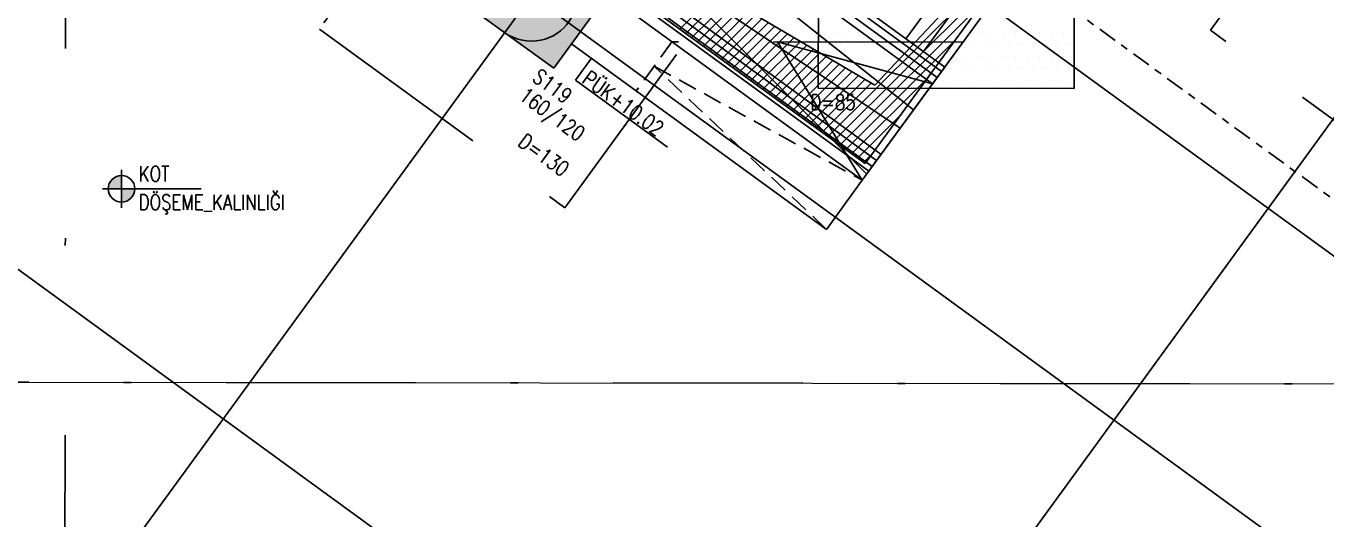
# Model space of a CAD drawing. Header units: millimetres. Extents: x 400382 to 401267, y 4543945 to 4544126.
# Drawn here: x 400719.53 to 400736.66, y 4544028.24 to 4544034.74 of the extents above; entities that cross this region are included whole.
import ezdxf
from ezdxf.enums import TextEntityAlignment as Align

# ---------------------------------------------------------------- set-up
doc = ezdxf.new("R2010")
doc.units = ezdxf.units.MM
for name, pattern in [('AKS', [3, 2.5, -0.25, 0, -0.25]), ('CENTER', [2, 1.25, -0.25, 0.25, -0.25]), ('CIZGI', [0.4, 0.25, -0.15]), ('DASHDOT2', [0.5, 0.25, -0.125, 0, -0.125]), ('HIDDEN', [0.375, 0.25, -0.125])]:
    doc.linetypes.add(name, pattern=pattern)
doc.layers.add('A-DETL', color=90, linetype='Continuous', lineweight=15)
for name, color, linetype in [('aks prota', 2, 'AKS'), ('boşluk prota', 2, 'Continuous'), ('boşluk taraması prota', 252, 'Continuous'), ('kesit prota', 1, 'Continuous'), ('kiriş prota', 6, 'Continuous'), ('kolon prota', 1, 'Continuous'), ('kolon tarama prota', 252, 'Continuous'), ('lkolon prota', 4, 'Continuous'), ('merdiven prota', 2, 'Continuous'), ('not prota', 2, 'Continuous'), ('perde prota', 1, 'Continuous'), ('PRT-AL-TUNEL_EKSENI', 14, 'DASHDOT2'), ('skesit prota', 7, 'Continuous'), ('st-s_level (kot)', 6, 'Continuous'), ('st-s_levelmark (kot işareti)', 4, 'Continuous'), ('st_s_ölçü', 4, 'Continuous'), ('temel prota', 6, 'Continuous'), ('tkolon prota', 6, 'Continuous'), ('tnot prota', 4, 'Continuous')]:
    doc.layers.add(name, color=color, linetype=linetype)
doc.styles.add('OLCU', font='romanstw.shx')
doc.styles.add('tkolon', font='romanstw.shx')
doc.styles.add('TNOT', font='romanstw.shx', dxfattribs={"width": 0.8, "height": 250})

msp = doc.modelspace()

# ---------------------------------------------------------------- hatches: boundary and pattern name
at = {"layer": 'kolon tarama prota'}
h = msp.add_hatch(color=256, dxfattribs=at)
h.dxf.hatch_style = 1
h.paths.add_polyline_path([(400803.72632, 4544009.33707), (400715.93468, 4544073.28909), (400690.79298, 4544038.77523), (400692.00541, 4544037.89203), (400705.8401, 4544027.81608), (400705.82967, 4544017.50939), (400720.00495, 4544017.49169), (400733.14296, 4544007.9252), (400805.78903, 4544007.83448)])
h.paths.add_polyline_path([(400733.45489, 4544009.92483), (400720.72959, 4544019.1908), (400707.52936, 4544019.20728), (400707.54135, 4544028.80376), (400693.46935, 4544039.05249), (400716.49142, 4544070.65657), (400799.97638, 4544009.84175)], flags=16)
h.paths.add_polyline_path([(400750.0006, 4544017.95423), (400750.00216, 4544019.20424), (400747.90215, 4544019.20686), (400747.90058, 4544017.95685), (400746.43136, 4544017.95869), (400746.4411, 4544025.75874), (400750.64986, 4544025.75349), (400750.6483, 4544024.50348), (400752.74831, 4544024.50085), (400752.74935, 4544025.75086), (400762.30539, 4544025.73893), (400762.30436, 4544024.48873), (400764.03966, 4544024.48656), (400764.03148, 4544017.93671), (400761.73966, 4544017.93957), (400761.74122, 4544019.18958), (400759.64121, 4544019.1922), (400759.63964, 4544017.94219)], flags=0)
h.paths.add_polyline_path([(400750.30098, 4544018.25386), (400750.30254, 4544019.50387), (400747.60252, 4544019.50724), (400747.60096, 4544018.25723), (400746.73174, 4544018.25832), (400746.74073, 4544025.45836), (400750.34948, 4544025.45386), (400750.34792, 4544024.20385), (400753.04794, 4544024.20048), (400753.0495, 4544025.45049), (400762.00554, 4544025.4393), (400762.00398, 4544024.1891), (400763.73928, 4544024.18693), (400763.73185, 4544018.23709), (400762.04004, 4544018.2392), (400762.0416, 4544019.48921), (400759.34158, 4544019.49258), (400759.34002, 4544018.24257)], flags=0)
h.paths.add_polyline_path([(400728.48066, 4544057.22162), (400728.23818, 4544057.39825), (400729.41578, 4544059.01483), (400729.65826, 4544058.83819)], flags=0)
h = msp.add_hatch(color=256, dxfattribs=at)
h.dxf.hatch_style = 1
h.paths.add_polyline_path([(400725.89397, 4544036.09396), (400727.18723, 4544035.15188), (400726.48067, 4544034.18194), (400725.18741, 4544035.12402)])
at = {"layer": 'st-s_levelmark (kot işareti)'}
h = msp.add_hatch(color=256, dxfattribs=at)
h.paths.add_polyline_path([(400720.78465, 4544032.76741, 0.41421356), (400720.60943, 4544032.59263), (400720.78443, 4544032.59241)])
h.paths.add_polyline_path([(400720.95943, 4544032.59219), (400720.78443, 4544032.59241), (400720.78421, 4544032.41741, 0.41421356)])

# ---------------------------------------------------------------- linework, layer by layer
at = {"color": 253}
msp.add_lwpolyline([(400731.63353, 4544034.19818), (400730.63257, 4544032.82409)], dxfattribs=at)
at = {"layer": 'A-DETL', "color": 1, "lineweight": 5}
msp.add_line((400664.53233, 4544030.11107), (400820.25627, 4544029.91659), dxfattribs=at)
at = {"layer": 'aks prota', "ltscale": 10}
for p, q in [((400772.21628, 4544005.87639), (400700.61869, 4544058.03182)), ((400714.47021, 4544019.05301), (400741.96715, 4544056.80008)), ((400766.34675, 4544005.88372), (400698.58733, 4544055.24323)), ((400722.14844, 4544013.45978), (400749.64538, 4544051.20685)), ((400754.60769, 4544005.89838), (400694.52461, 4544049.66604)), ((400720.00908, 4544004.34357), (400720.05225, 4544038.91303))]:
    msp.add_line(p, q, dxfattribs=at)
at = {"layer": 'boşluk prota', "ltscale": 0.05}
for p, q in [((400730.58381, 4544032.92518), (400722.47256, 4544038.81796)), ((400722.47256, 4544038.81796), (400730.71112, 4544033.95844)), ((400733.52781, 4544036.96662), (400730.58381, 4544032.92518)), ((400730.71112, 4544033.95844), (400733.52781, 4544036.96662))]:
    msp.add_line(p, q, dxfattribs=at)
at = {"layer": 'boşluk taraması prota', "linetype": 'Continuous', "ltscale": 2}
for p, q in [((400730.09377, 4544033.2812), (400732.83509, 4544036.01568)), ((400730.17181, 4544033.2245), (400732.47658, 4544035.52352)), ((400728.14283, 4544034.69854), (400728.63079, 4544035.18529)), ((400728.22086, 4544034.64185), (400728.71554, 4544035.13529)), ((400728.2989, 4544034.58516), (400728.80029, 4544035.0853)), ((400728.37694, 4544034.52846), (400728.88505, 4544035.0353)), ((400730.24984, 4544033.16781), (400732.11807, 4544035.03137)), ((400728.45498, 4544034.47177), (400728.9698, 4544034.98531)), ((400728.53302, 4544034.41507), (400729.05455, 4544034.93531)), ((400728.61105, 4544034.35838), (400729.13931, 4544034.88532)), ((400728.68909, 4544034.30169), (400729.22406, 4544034.83532)), ((400728.76713, 4544034.24499), (400729.30881, 4544034.78533)), ((400728.84517, 4544034.1883), (400729.39357, 4544034.73533)), ((400728.9232, 4544034.1316), (400729.47832, 4544034.68534)), ((400729.00124, 4544034.07491), (400729.56307, 4544034.63534)), ((400729.07928, 4544034.01822), (400729.64783, 4544034.58535)), ((400729.15732, 4544033.96152), (400729.73258, 4544034.53535)), ((400730.32788, 4544033.11111), (400731.75956, 4544034.53922)), ((400729.23535, 4544033.90483), (400729.81733, 4544034.48536)), ((400729.31339, 4544033.84813), (400729.90209, 4544034.43536)), ((400729.39143, 4544033.79144), (400729.98684, 4544034.38537)), ((400729.46947, 4544033.73475), (400730.07159, 4544034.33537)), ((400729.54751, 4544033.67805), (400730.15635, 4544034.28538)), ((400729.62554, 4544033.62136), (400730.2411, 4544034.23538)), ((400729.70358, 4544033.56466), (400730.32585, 4544034.18538)), ((400729.78162, 4544033.50797), (400730.41061, 4544034.13539)), ((400729.85966, 4544033.45128), (400730.49536, 4544034.08539)), ((400729.93769, 4544033.39458), (400730.58011, 4544034.0354)), ((400730.40592, 4544033.05442), (400731.40105, 4544034.04707)), ((400730.01573, 4544033.33789), (400730.66487, 4544033.9854)), ((400730.48396, 4544032.99773), (400731.04254, 4544033.55492)), ((400730.56199, 4544032.94103), (400730.68403, 4544033.06277))]:
    msp.add_line(p, q, dxfattribs=at)
at = {"layer": 'kesit prota', "linetype": 'HIDDEN'}
msp.add_line((400728.03853, 4544034.5318), (400727.5675, 4544033.88516), dxfattribs=at)
at = {"layer": 'kiriş prota'}
for p, q in [((400722.50072, 4544038.5658), (400730.54686, 4544032.70462)), ((400730.54686, 4544032.70462), (400732.81199, 4544035.81413))]:
    msp.add_line(p, q, dxfattribs=at)
at = {"layer": 'kolon prota', "color": 1}
for p, q in [((400726.48067, 4544034.18194), (400725.18741, 4544035.12402)), ((400727.18723, 4544035.15188), (400726.48067, 4544034.18194))]:
    msp.add_line(p, q, dxfattribs=at)
at = {"layer": 'kolon prota', "color": 5, "linetype": 'HIDDEN', "ltscale": 5}
msp.add_circle((400726.18732, 4544035.13795), 0.6, dxfattribs=at)
at = {"layer": 'kolon tarama prota', "color": 2, "linetype": 'Continuous'}
for p, q in [((400730.02008, 4544034.65262), (400730.02008, 4544034.65262)), ((400730.17884, 4544034.65243), (400730.17884, 4544034.65243)), ((400730.33759, 4544034.65223), (400730.33759, 4544034.65223)), ((400730.49634, 4544034.65203), (400730.49634, 4544034.65203)), ((400730.65509, 4544034.65183), (400730.65509, 4544034.65183)), ((400730.81384, 4544034.65163), (400730.81384, 4544034.65163)), ((400730.97259, 4544034.65144), (400730.97259, 4544034.65144)), ((400731.13134, 4544034.65124), (400731.13134, 4544034.65124)), ((400731.29009, 4544034.65104), (400731.29009, 4544034.65104)), ((400731.44884, 4544034.65084), (400731.44884, 4544034.65084)), ((400731.6076, 4544034.65064), (400731.6076, 4544034.65064)), ((400731.76635, 4544034.65044), (400731.76635, 4544034.65044)), ((400731.9251, 4544034.65025), (400731.9251, 4544034.65025)), ((400732.08385, 4544034.65005), (400732.08385, 4544034.65005)), ((400732.2426, 4544034.64985), (400732.2426, 4544034.64985)), ((400732.40135, 4544034.64965), (400732.40135, 4544034.64965)), ((400732.5601, 4544034.64945), (400732.5601, 4544034.64945)), ((400732.71885, 4544034.64925), (400732.71885, 4544034.64925)), ((400732.8776, 4544034.64906), (400732.8776, 4544034.64906)), ((400733.03635, 4544034.64886), (400733.03635, 4544034.64886)), ((400733.19511, 4544034.64866), (400733.19511, 4544034.64866)), ((400730.01969, 4544034.33512), (400730.01969, 4544034.33512)), ((400730.09926, 4544034.49377), (400730.09926, 4544034.49377)), ((400730.17844, 4544034.33492), (400730.17844, 4544034.33492)), ((400730.25801, 4544034.49358), (400730.25801, 4544034.49358)), ((400730.33719, 4544034.33473), (400730.33719, 4544034.33473)), ((400730.41676, 4544034.49338), (400730.41676, 4544034.49338)), ((400730.49594, 4544034.33453), (400730.49594, 4544034.33453)), ((400730.57552, 4544034.49318), (400730.57552, 4544034.49318)), ((400730.65469, 4544034.33433), (400730.65469, 4544034.33433)), ((400730.73427, 4544034.49298), (400730.73427, 4544034.49298)), ((400730.81344, 4544034.33413), (400730.81344, 4544034.33413)), ((400730.89302, 4544034.49278), (400730.89302, 4544034.49278)), ((400730.97219, 4544034.33393), (400730.97219, 4544034.33393)), ((400731.05177, 4544034.49258), (400731.05177, 4544034.49258)), ((400731.13095, 4544034.33373), (400731.13095, 4544034.33373)), ((400731.21052, 4544034.49239), (400731.21052, 4544034.49239)), ((400731.2897, 4544034.33354), (400731.2897, 4544034.33354)), ((400731.36927, 4544034.49219), (400731.36927, 4544034.49219)), ((400731.44845, 4544034.33334), (400731.44845, 4544034.33334)), ((400731.52802, 4544034.49199), (400731.52802, 4544034.49199)), ((400731.6072, 4544034.33314), (400731.6072, 4544034.33314)), ((400731.68677, 4544034.49179), (400731.68677, 4544034.49179)), ((400731.76595, 4544034.33294), (400731.76595, 4544034.33294)), ((400731.84552, 4544034.49159), (400731.84552, 4544034.49159)), ((400731.9247, 4544034.33274), (400731.9247, 4544034.33274)), ((400732.00427, 4544034.4914), (400732.00427, 4544034.4914)), ((400732.08345, 4544034.33255), (400732.08345, 4544034.33255)), ((400732.16303, 4544034.4912), (400732.16303, 4544034.4912)), ((400732.2422, 4544034.33235), (400732.2422, 4544034.33235)), ((400732.32178, 4544034.491), (400732.32178, 4544034.491)), ((400732.40095, 4544034.33215), (400732.40095, 4544034.33215)), ((400732.48053, 4544034.4908), (400732.48053, 4544034.4908)), ((400732.55971, 4544034.33195), (400732.55971, 4544034.33195)), ((400732.63928, 4544034.4906), (400732.63928, 4544034.4906)), ((400732.71846, 4544034.33175), (400732.71846, 4544034.33175)), ((400732.79803, 4544034.4904), (400732.79803, 4544034.4904)), ((400732.87721, 4544034.33155), (400732.87721, 4544034.33155)), ((400732.95678, 4544034.49021), (400732.95678, 4544034.49021)), ((400733.03596, 4544034.33136), (400733.03596, 4544034.33136)), ((400733.11553, 4544034.49001), (400733.11553, 4544034.49001)), ((400733.19471, 4544034.33116), (400733.19471, 4544034.33116)), ((400733.27428, 4544034.48981), (400733.27428, 4544034.48981)), ((400730.09887, 4544034.17627), (400730.09887, 4544034.17627)), ((400730.25762, 4544034.17607), (400730.25762, 4544034.17607)), ((400730.41637, 4544034.17588), (400730.41637, 4544034.17588)), ((400730.57512, 4544034.17568), (400730.57512, 4544034.17568)), ((400730.73387, 4544034.17548), (400730.73387, 4544034.17548)), ((400730.89262, 4544034.17528), (400730.89262, 4544034.17528)), ((400731.05137, 4544034.17508), (400731.05137, 4544034.17508)), ((400731.21012, 4544034.17488), (400731.21012, 4544034.17488)), ((400731.36887, 4544034.17469), (400731.36887, 4544034.17469)), ((400731.52762, 4544034.17449), (400731.52762, 4544034.17449)), ((400731.68638, 4544034.17429), (400731.68638, 4544034.17429)), ((400731.84513, 4544034.17409), (400731.84513, 4544034.17409)), ((400732.00388, 4544034.17389), (400732.00388, 4544034.17389)), ((400732.16263, 4544034.1737), (400732.16263, 4544034.1737)), ((400732.32138, 4544034.1735), (400732.32138, 4544034.1735)), ((400732.48013, 4544034.1733), (400732.48013, 4544034.1733)), ((400732.63888, 4544034.1731), (400732.63888, 4544034.1731)), ((400732.79763, 4544034.1729), (400732.79763, 4544034.1729)), ((400732.95638, 4544034.1727), (400732.95638, 4544034.1727)), ((400733.11514, 4544034.17251), (400733.11514, 4544034.17251)), ((400733.27389, 4544034.17231), (400733.27389, 4544034.17231)), ((400730.01929, 4544034.01762), (400730.01929, 4544034.01762)), ((400730.17804, 4544034.01742), (400730.17804, 4544034.01742)), ((400730.33679, 4544034.01722), (400730.33679, 4544034.01722)), ((400730.49554, 4544034.01703), (400730.49554, 4544034.01703)), ((400730.6543, 4544034.01683), (400730.6543, 4544034.01683)), ((400730.81305, 4544034.01663), (400730.81305, 4544034.01663)), ((400730.9718, 4544034.01643), (400730.9718, 4544034.01643)), ((400731.13055, 4544034.01623), (400731.13055, 4544034.01623)), ((400731.2893, 4544034.01603), (400731.2893, 4544034.01603)), ((400731.44805, 4544034.01584), (400731.44805, 4544034.01584)), ((400731.6068, 4544034.01564), (400731.6068, 4544034.01564)), ((400731.76555, 4544034.01544), (400731.76555, 4544034.01544)), ((400731.9243, 4544034.01524), (400731.9243, 4544034.01524)), ((400732.08306, 4544034.01504), (400732.08306, 4544034.01504)), ((400732.24181, 4544034.01484), (400732.24181, 4544034.01484)), ((400732.40056, 4544034.01465), (400732.40056, 4544034.01465)), ((400732.55931, 4544034.01445), (400732.55931, 4544034.01445)), ((400732.71806, 4544034.01425), (400732.71806, 4544034.01425)), ((400732.87681, 4544034.01405), (400732.87681, 4544034.01405)), ((400733.03556, 4544034.01385), (400733.03556, 4544034.01385)), ((400733.19431, 4544034.01366), (400733.19431, 4544034.01366))]:
    msp.add_line(p, q, dxfattribs=at)
at = {"layer": 'merdiven prota', "color": 4}
for p, q in [((400723.34802, 4544040.05192), (400730.60577, 4544032.78549)), ((400730.54687, 4544032.70461), (400729.4302, 4544034.53006)), ((400729.4302, 4544034.53006), (400731.47161, 4544033.9759))]:
    msp.add_line(p, q, dxfattribs=at)
at = {"layer": 'merdiven prota', "linetype": 'HIDDEN', "ltscale": 10}
for p, q in [((400731.12086, 4544034.57164), (400732.29846, 4544036.18822)), ((400731.35526, 4544034.40089), (400732.53286, 4544036.01746))]:
    msp.add_line(p, q, dxfattribs=at)
at = {"layer": 'merdiven prota', "color": 4, "linetype": 'HIDDEN'}
for p, q in [((400730.07582, 4544032.05798), (400727.80301, 4544034.20848)), ((400727.80301, 4544034.20848), (400730.54687, 4544032.70461))]:
    msp.add_line(p, q, dxfattribs=at)
at = {"layer": 'not prota', "ltscale": 0.1}
for p, q in [((400726.97868, 4544034.31408), (400726.7683, 4544034.02527)), ((400726.7683, 4544034.02527), (400727.98073, 4544033.14207))]:
    msp.add_line(p, q, dxfattribs=at)
at = {"layer": 'perde prota'}
for p, q in [((400730.07582, 4544032.05798), (400726.71621, 4544034.50528)), ((400730.54686, 4544032.70462), (400730.07582, 4544032.05798))]:
    msp.add_line(p, q, dxfattribs=at)
at = {"layer": 'PRT-AL-TUNEL_EKSENI', "ltscale": 10}
msp.add_line((400660.96204, 4544030.11553), (400824.15601, 4544029.91172), dxfattribs=at)
at = {"layer": 'skesit prota', "linetype": 'CENTER', "ltscale": 0.2}
msp.add_line((400699.44465, 4544059.6318), (400747.72085, 4544024.46489), dxfattribs=at)
msp.add_line((400699.44465, 4544059.6318), (400747.72085, 4544024.46489), dxfattribs=at)
at = {"layer": 'st-s_levelmark (kot işareti)'}
for p, q in [((400720.78474, 4544032.84241), (400720.78412, 4544032.34241)), ((400721.83444, 4544032.5911), (400720.53443, 4544032.59272))]:
    msp.add_line(p, q, dxfattribs=at)
msp.add_circle((400720.78443, 4544032.59241), 0.175, dxfattribs=at)
at = {"layer": 'st_s_ölçü', "color": 3, "linetype": 'CIZGI', "lineweight": 30, "ltscale": 50}
for p, q in [((400730.54687, 4544032.70461), (400722.50071, 4544038.56579)), ((400733.90297, 4544037.31183), (400730.54687, 4544032.70461))]:
    msp.add_line(p, q, dxfattribs=at)
at = {"layer": 'st_s_ölçü', "color": 252, "ltscale": 0.1}
for points in [[(400731.58937, 4544034.13756), (400723.32488, 4544040.15785)], [(400723.36904, 4544040.21847), (400731.63353, 4544034.19818)], [(400731.47161, 4544033.9759), (400723.20712, 4544039.99619)], [(400723.20712, 4544039.99619), (400731.22137, 4544033.63238)], [(400723.26747, 4544040.07904), (400731.53196, 4544034.05875)], [(400722.46965, 4544038.98381), (400730.73414, 4544032.96352)], [(400730.79449, 4544033.04637), (400722.53, 4544039.06666)], [(400731.04473, 4544033.38989), (400722.5407, 4544039.08134)], [(400730.63257, 4544032.82409), (400722.36808, 4544038.84438)], [(400730.67673, 4544032.88471), (400722.41224, 4544038.905)]]:
    msp.add_lwpolyline(points, dxfattribs=at)
at = {"layer": 'temel prota', "linetype": 'HIDDEN', "ltscale": 10}
for p, q in [((400735.1341, 4544034.68293), (400737.48929, 4544037.91608)), ((400724.92402, 4544036.80052), (400723.39314, 4544034.69897)), ((400723.39314, 4544034.69897), (400726.6263, 4544032.34377)), ((400738.36725, 4544032.32773), (400735.1341, 4544034.68293)), ((400731.87438, 4544034.52701), (400728.03854, 4544034.5318)), ((400726.6263, 4544032.34377), (400728.1572, 4544034.44536))]:
    msp.add_line(p, q, dxfattribs=at)
at = {"layer": 'temel prota'}
for p, q in [((400729.9705, 4544036.93459), (400729.96673, 4544033.91796)), ((400733.33734, 4544033.91375), (400733.34111, 4544036.93039)), ((400729.96673, 4544033.91796), (400733.33734, 4544033.91375))]:
    msp.add_line(p, q, dxfattribs=at)
at = {"layer": 'temel prota', "lineweight": 30}
msp.add_line((400730.54687, 4544032.70461), (400731.87718, 4544034.53084), dxfattribs=at)

# ---------------------------------------------------------------- texts
at = {"layer": 'lkolon prota', "style": 'tkolon', "width": 0.8}
msp.add_text('160/120', height=0.200002, rotation=323.928447, dxfattribs=at).set_placement((400726.00961, 4544033.78147))
at = {"layer": 'st-s_level (kot)', "color": 6, "style": 'OLCU', "width": 0.8}
for tag, p, rotation in [('D=85', (400729.86336, 4544033.63444), 359.928447), ('D=130', (400725.99465, 4544033.17393), 323.928447), ('KOT', (400721.01126, 4544032.68993), 359.928449), ('DÖŞEME_KALINLIĞI', (400721.01079, 4544032.31583), 359.928449)]:
    msp.add_attdef(tag, p, '', height=0.2, rotation=rotation, dxfattribs=at)
at = {"layer": 'tkolon prota', "style": 'tkolon', "width": 0.8}
msp.add_text('S119', height=0.200002, rotation=323.928447, dxfattribs=at).set_placement((400726.18252, 4544034.02667))
at = {"layer": 'tnot prota', "style": 'TNOT', "width": 0.8}
msp.add_text('PÜK+10.02', height=0.200002, rotation=323.928444, dxfattribs=at).set_placement((400726.89757, 4544034.08219), align=Align.MIDDLE_LEFT)

doc.saveas('drawing.dxf')
